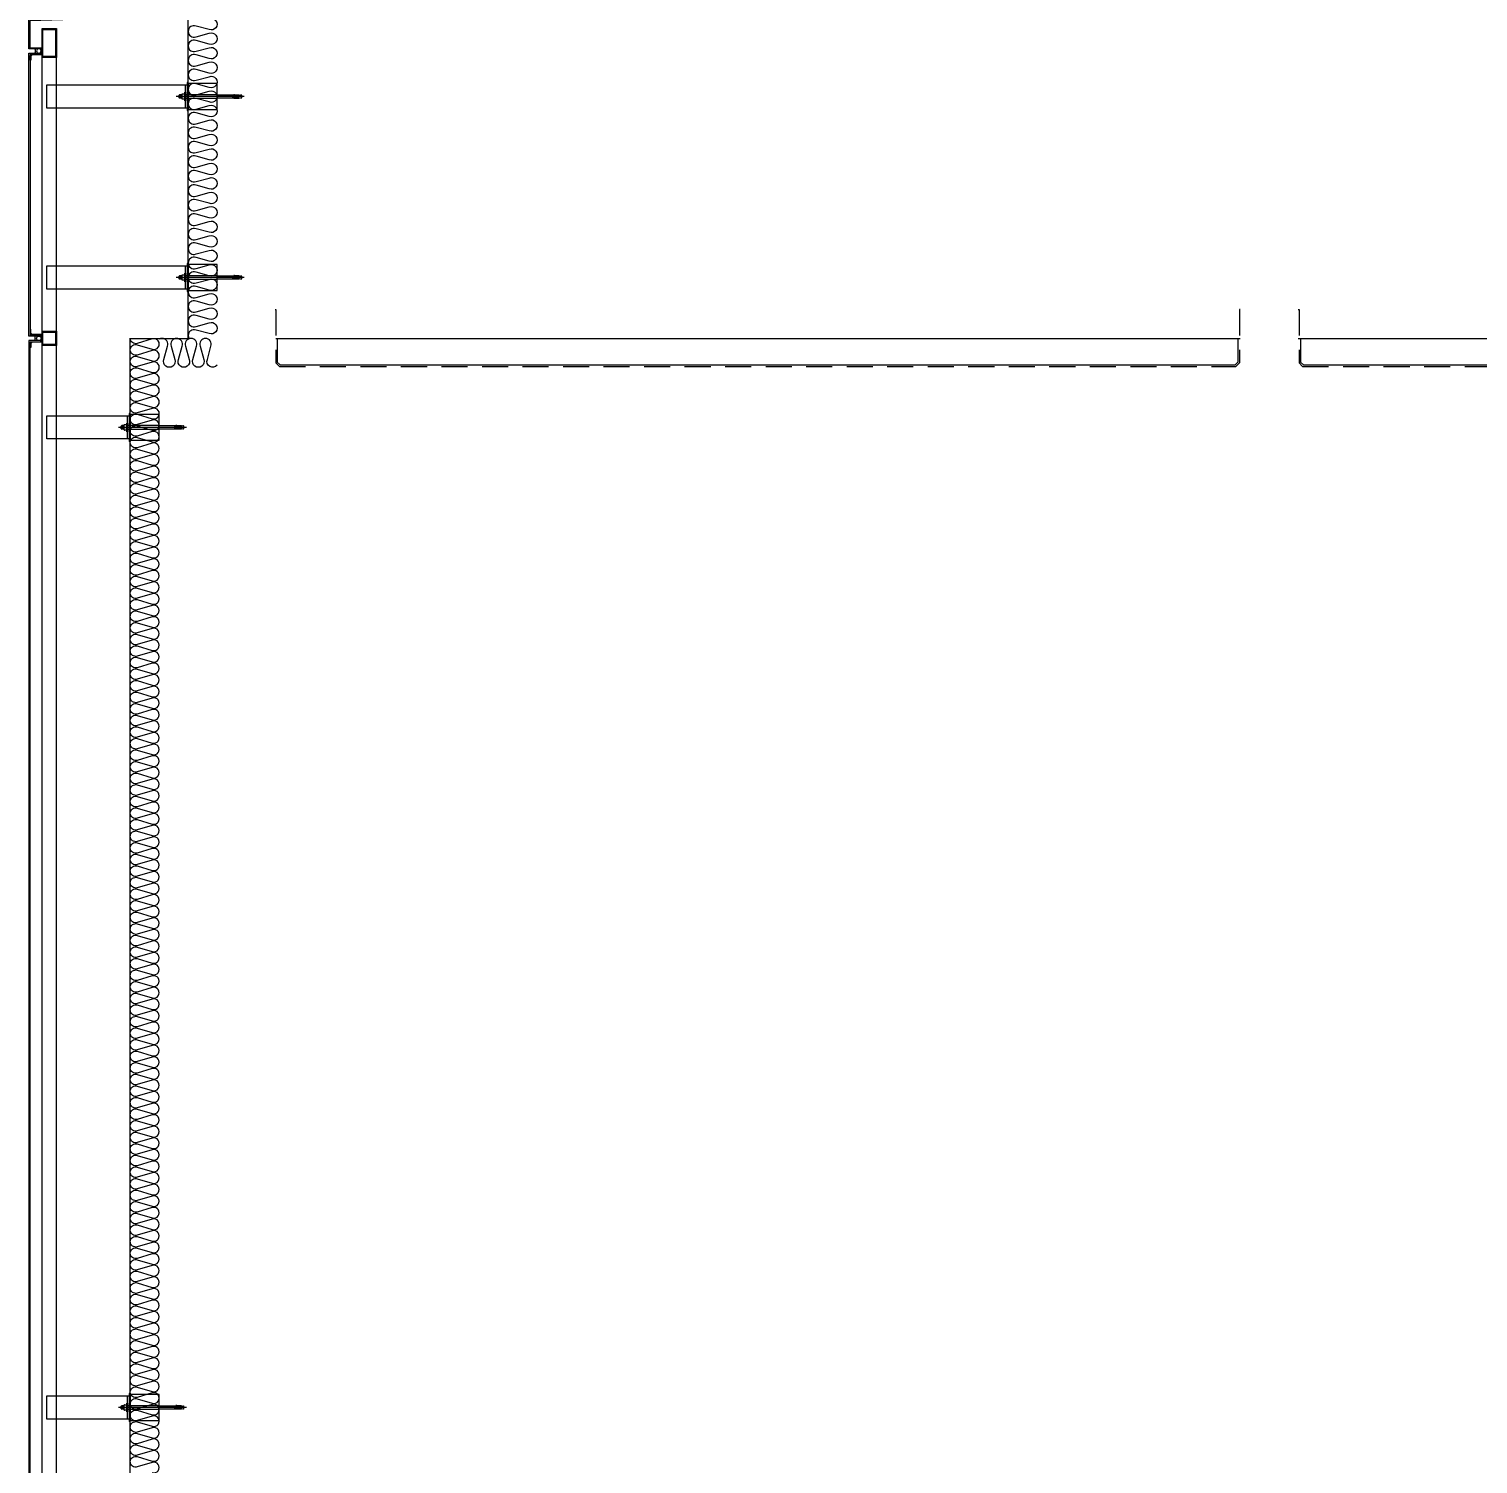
# Model space of a CAD drawing. Header units: millimetres. Extents: x 19868 to 801382, y -4805 to 85279.
# Drawn here: x 537788 to 542794, y 71291 to 76247 of the extents above; entities that cross this region are included whole.
import ezdxf

# ---------------------------------------------------------------- set-up
doc = ezdxf.new("R2010")
doc.units = ezdxf.units.MM
doc.header["$LTSCALE"] = 250
doc.linetypes.add('HID', pattern=[2.8, 1.8, -1])
for name, color, linetype in [('0-Sheet', 7, 'Continuous'), ('A-ETC-8', 8, 'Continuous'), ('A-FIN', 6, 'Continuous'), ('A-FIN-8', 8, 'Continuous'), ('A-WP', 1, 'HID'), ('ISL', 251, 'Continuous')]:
    doc.layers.add(name, color=color, linetype=linetype)

# ---------------------------------------------------------------- blocks, each defined once
blk = doc.blocks.new('A$C632c858f')
at = {"layer": 'A-ETC-8'}
blk.add_arc((-2.8, 0), 24, 341.8248, 18.1752, dxfattribs=at)
blk.add_ellipse((34, 0), major_axis=(7.59, 0), ratio=0.987937, dxfattribs=at)
blk = doc.blocks.new('A$Cae507117')
at = {"layer": 'A-ETC-8'}
for points in [[(-50, 0), (-50, -50), (0, -50), (0, 0)], [(-46.8, -3.2), (-46.8, -46.8), (-3.2, -46.8), (-3.2, -3.2)]]:
    blk.add_lwpolyline(points, close=True, dxfattribs=at)
blk = doc.blocks.new('너트 M12')
for p, q in [((-9, 0), (9, 0)), ((-9.5, -9), (-9.5, -0.5)), ((9, -9.5), (-9, -9.5)), ((0, -8.3), (0, -1.2)), ((9.5, -0.5), (9.5, -9))]:
    blk.add_line(p, q)
for centre, start, end in [((-9, -0.5), 90, 180), ((-9, -9), 180, 270), ((9, -0.5), 0, 90), ((9, -9), 270, 0)]:
    blk.add_arc(centre, 0.5, start, end)
at = {"extrusion": (0, 0, -1)}
for centre, major_axis, ratio, start_param, end_param in [((-4.8, -0.9), (-4.75, 0.31), 0.185359, -0.024388, 3.141593), ((4.8, -0.9), (4.75, 0.31), 0.185108, 3.141593, 6.30754), ((-4.8, -8.6), (4.75, 0.31), 0.187111, 0, 3.166211), ((4.8, -8.6), (-4.75, 0.31), 0.185991, 3.117121, 6.283185)]:
    blk.add_ellipse(centre, major_axis=major_axis, ratio=ratio, start_param=start_param, end_param=end_param, dxfattribs=at)
blk = doc.blocks.new('A$C2c8ae1f1')
at = {"layer": 'A-ETC-8'}
for p, q in [((744, 202.8), (509, 202.8)), ((519, 207.3), (520.5, 208.8)), ((529, 207.3), (519, 207.3)), ((519, 198.3), (519, 207.3)), ((529, 208.8), (520.5, 208.8)), ((520.5, 196.8), (520.5, 208.8)), ((650, 208.8), (540.5, 208.8)), ((650, 208.8), (704, 208.8)), ((704, 196.8), (704, 208.8)), ((704, 208.8), (707, 208.8)), ((707, 196.8), (707, 208.8)), ((721, 207.3), (707, 207.3)), ((707.6, 209), (707.6, 196.5)), ((710.6, 209), (707.6, 209)), ((710.6, 209), (725.6, 209)), ((711.6, 200.8), (711.6, 204.8)), ((715.6, 204.3), (715.6, 204.8)), ((715.6, 200.8), (715.6, 201.3)), ((716.1, 203.8), (722.7, 203.8)), ((716.1, 201.8), (722.7, 201.8)), ((721, 207.3), (732, 208.8)), ((726.1, 205.5), (724.3, 204.3)), ((726.1, 200.1), (724.3, 201.3)), ((726.6, 208), (726.6, 206.3)), ((732, 208.8), (732.5, 208.8)), ((734, 207.3), (734, 198.3)), ((529.2, 198.3), (519, 198.3)), ((519, 198.3), (520.5, 196.8)), ((529, 196.8), (520.5, 196.8)), ((540.5, 196.8), (650, 196.8)), ((704, 196.8), (650, 196.8)), ((707, 196.8), (704, 196.8)), ((721, 198.3), (707, 198.3)), ((710.6, 196.5), (707.6, 196.5)), ((725.6, 196.5), (710.6, 196.5)), ((732, 196.8), (721, 198.3)), ((726.6, 199.2), (726.6, 197.5)), ((732.5, 196.8), (732, 196.8))]:
    blk.add_line(p, q, dxfattribs=at)
blk.add_lwpolyline([(546.5, 250.3), (546.5, 155.3, 0.414214), (547.5, 154.3), (550, 154.3), (550, 251.3), (547.5, 251.3, 0.414214)], format="xyb", close=True, dxfattribs=at)
for points in [[(61.5, 242.8), (546.5, 242.8), (546.5, 162.8), (61.5, 162.8)], [(540.5, 217.8), (540.5, 187.8), (538.5, 187.8), (538.5, 217.8)], [(546.5, 162.8), (540.5, 162.8), (540.5, 242.8), (546.5, 242.8)], [(550, 247.3), (550, 158.3), (650, 158.3), (650, 247.3)]]:
    blk.add_lwpolyline(points, close=True, dxfattribs=at)
for centre, radius, start, end in [((713.6, 204.8), 2, 90, 180), ((713.6, 200.8), 2, 180, 270), ((713.6, 204.8), 2, 0, 90), ((713.6, 200.8), 2, 270, 0), ((716.1, 204.3), 0.5, 180, 270), ((716.1, 201.3), 0.5, 90, 180), ((722.7, 206.8), 3, 270, 303.6901), ((722.7, 198.8), 3, 56.3099, 90), ((725.6, 208), 1, 0, 90), ((725.6, 206.3), 1, 303.6901, 0), ((732.5, 207.3), 1.5, 0, 90), ((725.6, 197.5), 1, 270, 0), ((725.6, 199.2), 1, 0, 56.3099), ((732.5, 198.3), 1.5, 270, 0)]:
    blk.add_arc(centre, radius, start, end, dxfattribs=at)
at = {"layer": 'A-ETC-8', "rotation": 270}
blk.add_blockref('너트 M12', (538.5, 202.8), dxfattribs=at)
blk = doc.blocks.new('A$C5ebcaad0')
at = {"layer": 'A-ETC-8'}
for p, q in [((-449, -225), (-214, -225)), ((-439, -220.5), (-439, -229.5)), ((-437, -219), (-437.5, -219)), ((-437.5, -231), (-437, -231)), ((-426, -220.5), (-437, -219)), ((-437, -231), (-426, -229.5)), ((-431.6, -219.7), (-431.6, -221.5)), ((-431.6, -228.5), (-431.6, -230.2)), ((-431.1, -222.3), (-429.3, -223.5)), ((-431.1, -227.7), (-429.3, -226.5)), ((-415.6, -218.7), (-430.6, -218.7)), ((-430.6, -231.2), (-415.6, -231.2)), ((-421.1, -224), (-427.7, -224)), ((-421.1, -226), (-427.7, -226)), ((-426, -220.5), (-412, -220.5)), ((-426, -229.5), (-412, -229.5)), ((-420.6, -223.5), (-420.6, -223)), ((-420.6, -227), (-420.6, -226.5)), ((-416.6, -227), (-416.6, -223)), ((-415.6, -218.7), (-412.6, -218.7)), ((-415.6, -231.2), (-412.6, -231.2)), ((-412.6, -218.7), (-412.6, -231.2)), ((-412, -231), (-412, -219)), ((-409, -219), (-412, -219)), ((-412, -231), (-409, -231)), ((-409, -231), (-409, -219)), ((-355, -219), (-409, -219)), ((-409, -231), (-355, -231)), ((-355, -219), (-245.5, -219)), ((-245.5, -231), (-355, -231)), ((-234.2, -229.5), (-224, -229.5)), ((-234, -219), (-225.5, -219)), ((-234, -220.5), (-224, -220.5)), ((-234, -231), (-225.5, -231)), ((-225.5, -231), (-225.5, -219)), ((-224, -220.5), (-225.5, -219)), ((-224, -229.5), (-225.5, -231)), ((-224, -229.5), (-224, -220.5))]:
    blk.add_line(p, q, dxfattribs=at)
for points in [[(-255, -180.5), (-255, -269.5), (-355, -269.5), (-355, -180.5)], [(33.5, -185), (-251.5, -185), (-251.5, -265), (33.5, -265)], [(-251.5, -265), (-245.5, -265), (-245.5, -185), (-251.5, -185)], [(-245.5, -210), (-245.5, -240), (-243.5, -240), (-243.5, -210)]]:
    blk.add_lwpolyline(points, close=True, dxfattribs=at)
blk.add_lwpolyline([(-251.5, -177.5), (-251.5, -272.5, -0.414214), (-252.5, -273.5), (-255, -273.5), (-255, -176.5), (-252.5, -176.5, -0.414214)], format="xyb", close=True, dxfattribs=at)
for centre, radius, start, end in [((-437.5, -220.5), 1.5, 90, 180), ((-437.5, -229.5), 1.5, 180, 270), ((-430.6, -219.7), 1, 90, 180), ((-430.6, -221.5), 1, 180, 236.3099), ((-430.6, -228.5), 1, 123.6901, 180), ((-430.6, -230.2), 1, 180, 270), ((-427.7, -221), 3, 236.3099, 270), ((-427.7, -229), 3, 90, 123.6901), ((-421.1, -223.5), 0.5, 270, 0), ((-421.1, -226.5), 0.5, 0, 90), ((-418.6, -223), 2, 90, 180), ((-418.6, -227), 2, 180, 270), ((-418.6, -223), 2, 0, 90), ((-418.6, -227), 2, 270, 0)]:
    blk.add_arc(centre, radius, start, end, dxfattribs=at)
at = {"layer": 'A-ETC-8', "xscale": -1, "rotation": 90}
blk.add_blockref('너트 M12', (-243.5, -225), dxfattribs=at)

msp = doc.modelspace()

# ---------------------------------------------------------------- linework, layer by layer
at = {"layer": '0-Sheet'}
msp.add_lwpolyline([(537791.2, 76181.9), (537833.2, 76181.9), (537833.2, 76171.9), (537830.2, 76171.9), (537830.2, 76171.9), (537830.2, 76178.9), (537788.2, 76178.9), (537788.2, 76278.9), (538280.2, 76293.9), (538280.2, 76300.9), (538280.2, 76300.9), (538283.2, 76300.9), (538283.2, 76290.9), (537791.2, 76275.9)], close=True, dxfattribs=at)
at = {"layer": 'A-ETC-8'}
for p, q in [((537833.2, 51538.9, 0), (537833.2, 76148.9, 0)), ((537883.2, 51538.9, 0), (537883.2, 76148.9, 0))]:
    msp.add_line(p, q, dxfattribs=at)
at = {"layer": 'A-ETC-8', "elevation": 0}
for points in [[(537833.2, 76148.9), (537833.2, 76248.9), (537883.2, 76248.9), (537883.2, 76148.9)], [(537836.4, 76152.1), (537836.4, 76245.7), (537880, 76245.7), (537880, 76152.1)]]:
    msp.add_lwpolyline(points, close=True, dxfattribs=at)
at = {"layer": 'A-ETC-8'}
for points in [[(537796.2, 76159.9), (537831.2, 76159.9), (537831.2, 76170.9), (537833.2, 76170.9), (537833.2, 76157.9), (537797.9, 76157.9, -0.226541), (537794.2, 76154.3), (537794.2, 76139.6), (537792.2, 76139.6), (537792.2, 76155.9, 0.414214)], [(537796.2, 75190.4), (537831.2, 75190.4), (537831.2, 75179.4), (537833.2, 75179.4), (537833.2, 75192.4), (537797.9, 75192.4, 0.226541), (537794.2, 75196.1), (537794.2, 75210.8), (537792.2, 75210.8), (537792.2, 75194.4, -0.414214)], [(537796.2, 75167.4), (537831.2, 75167.4), (537831.2, 75178.4), (537833.2, 75178.4), (537833.2, 75165.4), (537797.9, 75165.4, -0.226541), (537794.2, 75161.8), (537794.2, 75147.1), (537792.2, 75147.1), (537792.2, 75163.4, 0.414214)]]:
    msp.add_lwpolyline(points, format="xyb", close=True, dxfattribs=at)
at = {"layer": 'A-FIN'}
for p, q in [((538641.2, 75178.9), (541973.2, 75178.9)), ((542173.2, 75178.9), (551740.7, 75178.9))]:
    msp.add_line(p, q, dxfattribs=at)
for points in [[(537829.2, 75190.4), (537829.2, 75186.4), (537788.2, 75186.4), (537788.2, 76163.9), (537831.2, 76163.9), (537831.2, 76159.9), (537792.2, 76159.9), (537792.2, 75190.4), (537829.2, 75190.4)], [(537829.2, 75167.4), (537829.2, 75171.4), (537788.2, 75171.4), (537788.2, 71186.4), (537829.2, 71186.4), (537829.2, 71190.4), (537792.2, 71190.4), (537792.2, 75167.4), (537829.2, 75167.4)]]:
    msp.add_lwpolyline(points, close=True, dxfattribs=at)
at = {"layer": 'A-FIN-8'}
for p, q in [((538646.2, 75178.9), (538646.2, 75097.1)), ((541965.2, 75178.9), (541965.2, 75097.1)), ((542181.2, 75178.9), (542181.2, 75097.1)), ((538656.4, 75086.9), (538646.2, 75097.1)), ((541955, 75086.9), (541965.2, 75097.1)), ((542191.4, 75086.9), (542181.2, 75097.1)), ((538656.4, 75086.9), (541955, 75086.9)), ((542191.4, 75086.9), (551722.5, 75086.9))]:
    msp.add_line(p, q, dxfattribs=at)
at = {"layer": 'A-WP', "ltscale": 0.2}
for p, q in [((538653.4, 75081.9), (538641.2, 75094.1)), ((541958.1, 75081.9), (541970.2, 75094.1)), ((542188.4, 75081.9), (542176.2, 75094.1)), ((538653.4, 75081.9), (541958.1, 75081.9)), ((542188.4, 75081.9), (551725.6, 75081.9))]:
    msp.add_line(p, q, dxfattribs=at)
at = {"layer": 'A-WP', "linetype": 'HID', "ltscale": 0.2}
msp.add_lwpolyline([(538638.2, 75278.9), (538641.2, 75278.9), (538641.2, 75094.1)], dxfattribs=at)
at = {"layer": 'A-WP', "linetype": 'HID', "ltscale": 0.2, "elevation": 0}
for points in [[(541973.2, 75278.9), (541970.2, 75278.9), (541970.2, 75094.1)], [(542173.2, 75278.9), (542176.2, 75278.9), (542176.2, 75094.1)]]:
    msp.add_lwpolyline(points, dxfattribs=at)
at = {"layer": 'ISL'}
msp.add_lwpolyline([(538138.2, 51518.9), (538138.2, 75178.9), (538338.2, 75178.9), (538338.2, 81928.9)], dxfattribs=at)
for points in [[(538411.1, 76282.6, -1.449198), (538411.1, 76245.2), (538365.3, 76257.6, 0.524856), (538338.2, 76238.9, 0.524856), (538365.3, 76220.2), (538411.1, 76232.6, -1.449198), (538411.1, 76195.2), (538365.3, 76207.6, 0.524856), (538338.2, 76188.9, 0.524856), (538365.3, 76170.2), (538411.1, 76182.6, -1.449198), (538411.1, 76145.2), (538365.3, 76157.6, 0.524856), (538338.2, 76138.9, 0.524856), (538365.3, 76120.2), (538411.1, 76132.6, -1.449198), (538411.1, 76095.2), (538365.3, 76107.6, 0.524856), (538338.2, 76088.9, 0.524856), (538365.3, 76070.2), (538411.1, 76082.6, -1.449198), (538411.1, 76045.2), (538365.3, 76057.6, 0.524856), (538338.2, 76038.9, 0.524856), (538365.3, 76020.2), (538411.1, 76032.6, -1.449198), (538411.1, 75995.2), (538365.3, 76007.6, 0.524856), (538338.2, 75988.9, 0.524856), (538365.3, 75970.2), (538411.1, 75982.6, -1.449198), (538411.1, 75945.2), (538365.3, 75957.6, 0.524856), (538338.2, 75938.9, 0.524856), (538365.3, 75920.2), (538411.1, 75932.6, -1.449198), (538411.1, 75895.2), (538365.3, 75907.6, 0.524856), (538338.2, 75888.9, 0.524856), (538365.3, 75870.2), (538411.1, 75882.6, -1.449198), (538411.1, 75845.2), (538365.3, 75857.6, 0.524856), (538338.2, 75838.9, 0.524856), (538365.3, 75820.2), (538411.1, 75832.6, -1.449198), (538411.1, 75795.2), (538365.3, 75807.6, 0.524856), (538338.2, 75788.9, 0.524856), (538365.3, 75770.2), (538411.1, 75782.6, -1.449198), (538411.1, 75745.2), (538365.3, 75757.6, 0.524856), (538338.2, 75738.9, 0.524856), (538365.3, 75720.2), (538411.1, 75732.6, -1.449198), (538411.1, 75695.2), (538365.3, 75707.6, 0.524856), (538338.2, 75688.9, 0.524856), (538365.3, 75670.2), (538411.1, 75682.6, -1.449198), (538411.1, 75645.2), (538365.3, 75657.6, 0.524856), (538338.2, 75638.9, 0.524856), (538365.3, 75620.2), (538411.1, 75632.6, -1.449198), (538411.1, 75595.2), (538365.3, 75607.6, 0.524856), (538338.2, 75588.9, 0.524856), (538365.3, 75570.2), (538411.1, 75582.6, -1.449198), (538411.1, 75545.2), (538365.3, 75557.6, 0.524856), (538338.2, 75538.9, 0.524856), (538365.3, 75520.2), (538411.1, 75532.6, -1.449198), (538411.1, 75495.2), (538365.3, 75507.6, 0.524856), (538338.2, 75488.9, 0.524856), (538365.3, 75470.2), (538411.1, 75482.6, -1.449198), (538411.1, 75445.2), (538365.3, 75457.6, 0.524856), (538338.2, 75438.9, 0.524856), (538365.3, 75420.2), (538411.1, 75432.6, -1.449198), (538411.1, 75395.2), (538365.3, 75407.6, 0.524856), (538338.2, 75388.9, 0.524856), (538365.3, 75370.2), (538411.1, 75382.6, -1.449198), (538411.1, 75345.2), (538365.3, 75357.6, 0.524856), (538338.2, 75338.9, 0.524856), (538365.3, 75320.2), (538411.1, 75332.6, -1.449198), (538411.1, 75295.2), (538365.3, 75307.6, 0.524856), (538338.2, 75288.9, 0.524856), (538365.3, 75270.2), (538411.1, 75282.6, -1.449198), (538411.1, 75245.2), (538365.3, 75257.6, 0.524856), (538338.2, 75238.9, 0.524856), (538365.3, 75220.2), (538411.1, 75232.6, -1.449198), (538411.1, 75195.2), (538365.3, 75207.6, 0.524856), (538338.2, 75188.9, 0.131335), (538340.9, 75178.9, 0.131335)], [(538214, 71261.3, 1.372593), (538214, 71296.6), (538162.4, 71281.3, -0.509267), (538138.2, 71299, -0.509267), (538162.4, 71316.6), (538214, 71301.3, 1.372593), (538214, 71336.6), (538162.4, 71321.3, -0.509267), (538138.2, 71339, -0.509267), (538162.4, 71356.6), (538214, 71341.3, 1.372593), (538214, 71376.6), (538162.4, 71361.3, -0.509267), (538138.2, 71379, -0.509267), (538162.4, 71396.6), (538214, 71381.3, 1.372593), (538214, 71416.6), (538162.4, 71401.3, -0.509267), (538138.2, 71419, -0.509267), (538162.4, 71436.6), (538214, 71421.3, 1.372593), (538214, 71456.6), (538162.4, 71441.3, -0.509267), (538138.2, 71459, -0.509267), (538162.4, 71476.6), (538214, 71461.3, 1.372593), (538214, 71496.6), (538162.4, 71481.3, -0.509267), (538138.2, 71499, -0.509267), (538162.4, 71516.6), (538214, 71501.3, 1.372593), (538214, 71536.6), (538162.4, 71521.3, -0.509267), (538138.2, 71539, -0.509267), (538162.4, 71556.6), (538214, 71541.3, 1.372593), (538214, 71576.6), (538162.4, 71561.3, -0.509267), (538138.2, 71579, -0.509267), (538162.4, 71596.6), (538214, 71581.3, 1.372593), (538214, 71616.6), (538162.4, 71601.3, -0.509267), (538138.2, 71619, -0.509267), (538162.4, 71636.6), (538214, 71621.3, 1.372593), (538214, 71656.6), (538162.4, 71641.3, -0.509267), (538138.2, 71659, -0.509267), (538162.4, 71676.6), (538214, 71661.3, 1.372593), (538214, 71696.6), (538162.4, 71681.3, -0.509267), (538138.2, 71699, -0.509267), (538162.4, 71716.6), (538214, 71701.3, 1.372593), (538214, 71736.6), (538162.4, 71721.3, -0.509267), (538138.2, 71739, -0.509267), (538162.4, 71756.6), (538214, 71741.3, 1.372593), (538214, 71776.6), (538162.4, 71761.3, -0.509267), (538138.2, 71779, -0.509267), (538162.4, 71796.6), (538214, 71781.3, 1.372593), (538214, 71816.6), (538162.4, 71801.3, -0.509267), (538138.2, 71819, -0.509267), (538162.4, 71836.6), (538214, 71821.3, 1.372593), (538214, 71856.6), (538162.4, 71841.3, -0.509267), (538138.2, 71859, -0.509267), (538162.4, 71876.6), (538214, 71861.3, 1.372593), (538214, 71896.6), (538162.4, 71881.3, -0.509267), (538138.2, 71899, -0.509267), (538162.4, 71916.6), (538214, 71901.3, 1.372593), (538214, 71936.6), (538162.4, 71921.3, -0.509267), (538138.2, 71939, -0.509267), (538162.4, 71956.6), (538214, 71941.3, 1.372593), (538214, 71976.6), (538162.4, 71961.3, -0.509267), (538138.2, 71979, -0.509267), (538162.4, 71996.6), (538214, 71981.3, 1.372593), (538214, 72016.6), (538162.4, 72001.3, -0.509267), (538138.2, 72019, -0.509267), (538162.4, 72036.6), (538214, 72021.3, 1.372593), (538214, 72056.6), (538162.4, 72041.3, -0.509267), (538138.2, 72059, -0.509267), (538162.4, 72076.6), (538214, 72061.3, 1.372593), (538214, 72096.6), (538162.4, 72081.3, -0.509267), (538138.2, 72099, -0.509267), (538162.4, 72116.6), (538214, 72101.3, 1.372593), (538214, 72136.6), (538162.4, 72121.3, -0.509267), (538138.2, 72139, -0.509267), (538162.4, 72156.6), (538214, 72141.3, 1.372593), (538214, 72176.6), (538162.4, 72161.3, -0.509267), (538138.2, 72179, -0.509267), (538162.4, 72196.6), (538214, 72181.3, 1.372593), (538214, 72216.6), (538162.4, 72201.3, -0.509267), (538138.2, 72219, -0.509267), (538162.4, 72236.6), (538214, 72221.3, 1.372593), (538214, 72256.6), (538162.4, 72241.3, -0.509267), (538138.2, 72259, -0.509267), (538162.4, 72276.6), (538214, 72261.3, 1.372593), (538214, 72296.6), (538162.4, 72281.3, -0.509267), (538138.2, 72299, -0.509267), (538162.4, 72316.6), (538214, 72301.3, 1.372593), (538214, 72336.6), (538162.4, 72321.3, -0.509267), (538138.2, 72339, -0.509267), (538162.4, 72356.6), (538214, 72341.3, 1.372593), (538214, 72376.6), (538162.4, 72361.3, -0.509267), (538138.2, 72379, -0.509267), (538162.4, 72396.6), (538214, 72381.3, 1.372593), (538214, 72416.6), (538162.4, 72401.3, -0.509267), (538138.2, 72419, -0.509267), (538162.4, 72436.6), (538214, 72421.3, 1.372593), (538214, 72456.6), (538162.4, 72441.3, -0.509267), (538138.2, 72459, -0.509267), (538162.4, 72476.6), (538214, 72461.3, 1.372593), (538214, 72496.6), (538162.4, 72481.3, -0.509267), (538138.2, 72499, -0.509267), (538162.4, 72516.6), (538214, 72501.3, 1.372593), (538214, 72536.6), (538162.4, 72521.3, -0.509267), (538138.2, 72539, -0.509267), (538162.4, 72556.6), (538214, 72541.3, 1.372593), (538214, 72576.6), (538162.4, 72561.3, -0.509267), (538138.2, 72579, -0.509267), (538162.4, 72596.6), (538214, 72581.3, 1.372593), (538214, 72616.6), (538162.4, 72601.3, -0.509267), (538138.2, 72619, -0.509267), (538162.4, 72636.6), (538214, 72621.3, 1.372593), (538214, 72656.6), (538162.4, 72641.3, -0.509267), (538138.2, 72659, -0.509267), (538162.4, 72676.6), (538214, 72661.3, 1.372593), (538214, 72696.6), (538162.4, 72681.3, -0.509267), (538138.2, 72699, -0.509267), (538162.4, 72716.6), (538214, 72701.3, 1.372593), (538214, 72736.6), (538162.4, 72721.3, -0.509267), (538138.2, 72739, -0.509267), (538162.4, 72756.6), (538214, 72741.3, 1.372593), (538214, 72776.6), (538162.4, 72761.3, -0.509267), (538138.2, 72779, -0.509267), (538162.4, 72796.6), (538214, 72781.3, 1.372593), (538214, 72816.6), (538162.4, 72801.3, -0.509267), (538138.2, 72819, -0.509267), (538162.4, 72836.6), (538214, 72821.3, 1.372593), (538214, 72856.6), (538162.4, 72841.3, -0.509267), (538138.2, 72859, -0.509267), (538162.4, 72876.6), (538214, 72861.3, 1.372593), (538214, 72896.6), (538162.4, 72881.3, -0.509267), (538138.2, 72899, -0.509267), (538162.4, 72916.6), (538214, 72901.3, 1.372593), (538214, 72936.6), (538162.4, 72921.3, -0.509267), (538138.2, 72939, -0.509267), (538162.4, 72956.6), (538214, 72941.3, 1.372593), (538214, 72976.6), (538162.4, 72961.3, -0.509267), (538138.2, 72979, -0.509267), (538162.4, 72996.6), (538214, 72981.3, 1.372593), (538214, 73016.6), (538162.4, 73001.3, -0.509267), (538138.2, 73019, -0.509267), (538162.4, 73036.6), (538214, 73021.3, 1.372593), (538214, 73056.6), (538162.4, 73041.3, -0.509267), (538138.2, 73059, -0.509267), (538162.4, 73076.6), (538214, 73061.3, 1.372593), (538214, 73096.6), (538162.4, 73081.3, -0.509267), (538138.2, 73099, -0.509267), (538162.4, 73116.6), (538214, 73101.3, 1.372593), (538214, 73136.6), (538162.4, 73121.3, -0.509267), (538138.2, 73139, -0.509267), (538162.4, 73156.6), (538214, 73141.3, 1.372593), (538214, 73176.6), (538162.4, 73161.3, -0.509267), (538138.2, 73179, -0.509267), (538162.4, 73196.6), (538214, 73181.3, 1.372593), (538214, 73216.6), (538162.4, 73201.3, -0.509267), (538138.2, 73219, -0.509267), (538162.4, 73236.6), (538214, 73221.3, 1.372593), (538214, 73256.6), (538162.4, 73241.3, -0.509267), (538138.2, 73259, -0.509267), (538162.4, 73276.6), (538214, 73261.3, 1.372593), (538214, 73296.6), (538162.4, 73281.3, -0.509267), (538138.2, 73299, -0.509267), (538162.4, 73316.6), (538214, 73301.3, 1.372593), (538214, 73336.6), (538162.4, 73321.3, -0.509267), (538138.2, 73339, -0.509267), (538162.4, 73356.6), (538214, 73341.3, 1.372593), (538214, 73376.6), (538162.4, 73361.3, -0.509267), (538138.2, 73379, -0.509267), (538162.4, 73396.6), (538214, 73381.3, 1.372593), (538214, 73416.6), (538162.4, 73401.3, -0.509267), (538138.2, 73419, -0.509267), (538162.4, 73436.6), (538214, 73421.3, 1.372593), (538214, 73456.6), (538162.4, 73441.3, -0.509267), (538138.2, 73459, -0.509267), (538162.4, 73476.6), (538214, 73461.3, 1.372593), (538214, 73496.6), (538162.4, 73481.3, -0.509267), (538138.2, 73499, -0.509267), (538162.4, 73516.6), (538214, 73501.3, 1.372593), (538214, 73536.6), (538162.4, 73521.3, -0.509267), (538138.2, 73539, -0.509267), (538162.4, 73556.6), (538214, 73541.3, 1.372593), (538214, 73576.6), (538162.4, 73561.3, -0.509267), (538138.2, 73579, -0.509267), (538162.4, 73596.6), (538214, 73581.3, 1.372593), (538214, 73616.6), (538162.4, 73601.3, -0.509267), (538138.2, 73619, -0.509267), (538162.4, 73636.6), (538214, 73621.3, 1.372593), (538214, 73656.6), (538162.4, 73641.3, -0.509267), (538138.2, 73659, -0.509267), (538162.4, 73676.6), (538214, 73661.3, 1.372593), (538214, 73696.6), (538162.4, 73681.3, -0.509267), (538138.2, 73699, -0.509267), (538162.4, 73716.6), (538214, 73701.3, 1.372593), (538214, 73736.6), (538162.4, 73721.3, -0.509267), (538138.2, 73739, -0.509267), (538162.4, 73756.6), (538214, 73741.3, 1.372593), (538214, 73776.6), (538162.4, 73761.3, -0.509267), (538138.2, 73779, -0.509267), (538162.4, 73796.6), (538214, 73781.3, 1.372593), (538214, 73816.6), (538162.4, 73801.3, -0.509267), (538138.2, 73819, -0.509267), (538162.4, 73836.6), (538214, 73821.3, 1.372593), (538214, 73856.6), (538162.4, 73841.3, -0.509267), (538138.2, 73859, -0.509267), (538162.4, 73876.6), (538214, 73861.3, 1.372593), (538214, 73896.6), (538162.4, 73881.3, -0.509267), (538138.2, 73899, -0.509267), (538162.4, 73916.6), (538214, 73901.3, 1.372593), (538214, 73936.6), (538162.4, 73921.3, -0.509267), (538138.2, 73939, -0.509267), (538162.4, 73956.6), (538214, 73941.3, 1.372593), (538214, 73976.6), (538162.4, 73961.3, -0.509267), (538138.2, 73979, -0.509267), (538162.4, 73996.6), (538214, 73981.3, 1.372593), (538214, 74016.6), (538162.4, 74001.3, -0.509267), (538138.2, 74019, -0.509267), (538162.4, 74036.6), (538214, 74021.3, 1.372593), (538214, 74056.6), (538162.4, 74041.3, -0.509267), (538138.2, 74059, -0.509267), (538162.4, 74076.6), (538214, 74061.3, 1.372593), (538214, 74096.6), (538162.4, 74081.3, -0.509267), (538138.2, 74099, -0.509267), (538162.4, 74116.6), (538214, 74101.3, 1.372593), (538214, 74136.6), (538162.4, 74121.3, -0.509267), (538138.2, 74139, -0.509267), (538162.4, 74156.6), (538214, 74141.3, 1.372593), (538214, 74176.6), (538162.4, 74161.3, -0.509267), (538138.2, 74179, -0.509267), (538162.4, 74196.6), (538214, 74181.3, 1.372593), (538214, 74216.6), (538162.4, 74201.3, -0.509267), (538138.2, 74219, -0.509267), (538162.4, 74236.6), (538214, 74221.3, 1.372593), (538214, 74256.6), (538162.4, 74241.3, -0.509267), (538138.2, 74259, -0.509267), (538162.4, 74276.6), (538214, 74261.3, 1.372593), (538214, 74296.6), (538162.4, 74281.3, -0.509267), (538138.2, 74299, -0.509267), (538162.4, 74316.6), (538214, 74301.3, 1.372593), (538214, 74336.6), (538162.4, 74321.3, -0.509267), (538138.2, 74339, -0.509267), (538162.4, 74356.6), (538214, 74341.3, 1.372593), (538214, 74376.6), (538162.4, 74361.3, -0.509267), (538138.2, 74379, -0.509267), (538162.4, 74396.6), (538214, 74381.3, 1.372593), (538214, 74416.6), (538162.4, 74401.3, -0.509267), (538138.2, 74419, -0.509267), (538162.4, 74436.6), (538214, 74421.3, 1.372593), (538214, 74456.6), (538162.4, 74441.3, -0.509267), (538138.2, 74459, -0.509267), (538162.4, 74476.6), (538214, 74461.3, 1.372593), (538214, 74496.6), (538162.4, 74481.3, -0.509267), (538138.2, 74499, -0.509267), (538162.4, 74516.6), (538214, 74501.3, 1.372593), (538214, 74536.6), (538162.4, 74521.3, -0.509267), (538138.2, 74539, -0.509267), (538162.4, 74556.6), (538214, 74541.3, 1.372593), (538214, 74576.6), (538162.4, 74561.3, -0.509267), (538138.2, 74579, -0.509267), (538162.4, 74596.6), (538214, 74581.3, 1.372593), (538214, 74616.6), (538162.4, 74601.3, -0.509267), (538138.2, 74619, -0.509267), (538162.4, 74636.6), (538214, 74621.3, 1.372593), (538214, 74656.6), (538162.4, 74641.3, -0.509267), (538138.2, 74659, -0.509267), (538162.4, 74676.6), (538214, 74661.3, 1.372593), (538214, 74696.6), (538162.4, 74681.3, -0.509267), (538138.2, 74699, -0.509267), (538162.4, 74716.6), (538214, 74701.3, 1.372593), (538214, 74736.6), (538162.4, 74721.3, -0.509267), (538138.2, 74739, -0.509267), (538162.4, 74756.6), (538214, 74741.3, 1.372593), (538214, 74776.6), (538162.4, 74761.3, -0.509267), (538138.2, 74779, -0.509267), (538162.4, 74796.6), (538214, 74781.3, 1.372593), (538214, 74816.6), (538162.4, 74801.3, -0.509267), (538138.2, 74819, -0.509267), (538162.4, 74836.6), (538214, 74821.3, 1.372593), (538214, 74856.6), (538162.4, 74841.3, -0.509267), (538138.2, 74859, -0.509267), (538162.4, 74876.6), (538214, 74861.3, 1.372593), (538214, 74896.6), (538162.4, 74881.3, -0.509267), (538138.2, 74899, -0.509267), (538162.4, 74916.7), (538214, 74901.3, 1.372593), (538214, 74936.7), (538162.4, 74921.3, -0.509267), (538138.2, 74939, -0.509267), (538162.4, 74956.7), (538214, 74941.3, 1.372593), (538214, 74976.7), (538162.4, 74961.3, -0.509267), (538138.2, 74979, -0.509267), (538162.4, 74996.7), (538214, 74981.3, 1.372593), (538214, 75016.7), (538162.4, 75001.3, -0.509267), (538138.2, 75019, -0.509267), (538162.4, 75036.7), (538214, 75021.3, 1.372593), (538214, 75056.7), (538162.4, 75041.3, -0.509267), (538138.2, 75059, -0.509267), (538162.4, 75076.7), (538214, 75061.3, 1.372593), (538214, 75096.7), (538162.4, 75081.3, -0.509267), (538138.2, 75099, -0.509267), (538162.4, 75116.7), (538214, 75101.3, 1.372593), (538214, 75136.7), (538162.4, 75121.3, -0.509267), (538138.2, 75139, -0.509267), (538162.4, 75156.7), (538214, 75141.3, 1.372593), (538214, 75176.7), (538162.4, 75161.3, -0.509267), (538138.2, 75179)]]:
    msp.add_lwpolyline(points, format="xyb", dxfattribs=at)
at = {"layer": 'ISL', "elevation": 0}
msp.add_lwpolyline([(538438.2, 75085.7, -0.835076), (538404.5, 75106), (538416.9, 75151.8, 0.524856), (538398.2, 75178.9, 0.524856), (538379.5, 75151.8), (538391.9, 75106, -1.449198), (538354.5, 75106), (538366.9, 75151.8, 0.524856), (538348.2, 75178.9, 0.524856), (538329.5, 75151.8), (538341.9, 75106, -1.449198), (538304.5, 75106), (538316.9, 75151.8, 0.524856), (538298.2, 75178.9, 0.524856), (538279.5, 75151.8), (538291.9, 75106, -1.449198), (538254.5, 75106), (538266.9, 75151.8, 0.524856), (538248.2, 75178.9, 0.131335), (538238.2, 75176.3, 0.131335)], format="xyb", dxfattribs=at)

# ---------------------------------------------------------------- block references
at = {"layer": 'A-ETC-8', "xscale": -1, "rotation": 180}
for name, p in [('A$C632c858f', (537788.2, 76171.4, 0)), ('A$Cae507117', (537883.2, 75153.9))]:
    msp.add_blockref(name, p, dxfattribs=at)
at = {"layer": 'A-ETC-8'}
for name, p in [('A$C2c8ae1f1', (537788.2, 75811.2)), ('A$C2c8ae1f1', (537788.2, 75186.4)), ('A$C632c858f', (537788.2, 75178.9))]:
    msp.add_blockref(name, p, dxfattribs=at)
at = {"layer": 'A-ETC-8', "xscale": -1}
for p in [(537883.2, 75096.4), (537883.2, 71711.4)]:
    msp.add_blockref('A$C5ebcaad0', p, dxfattribs=at)

doc.saveas('drawing.dxf')
